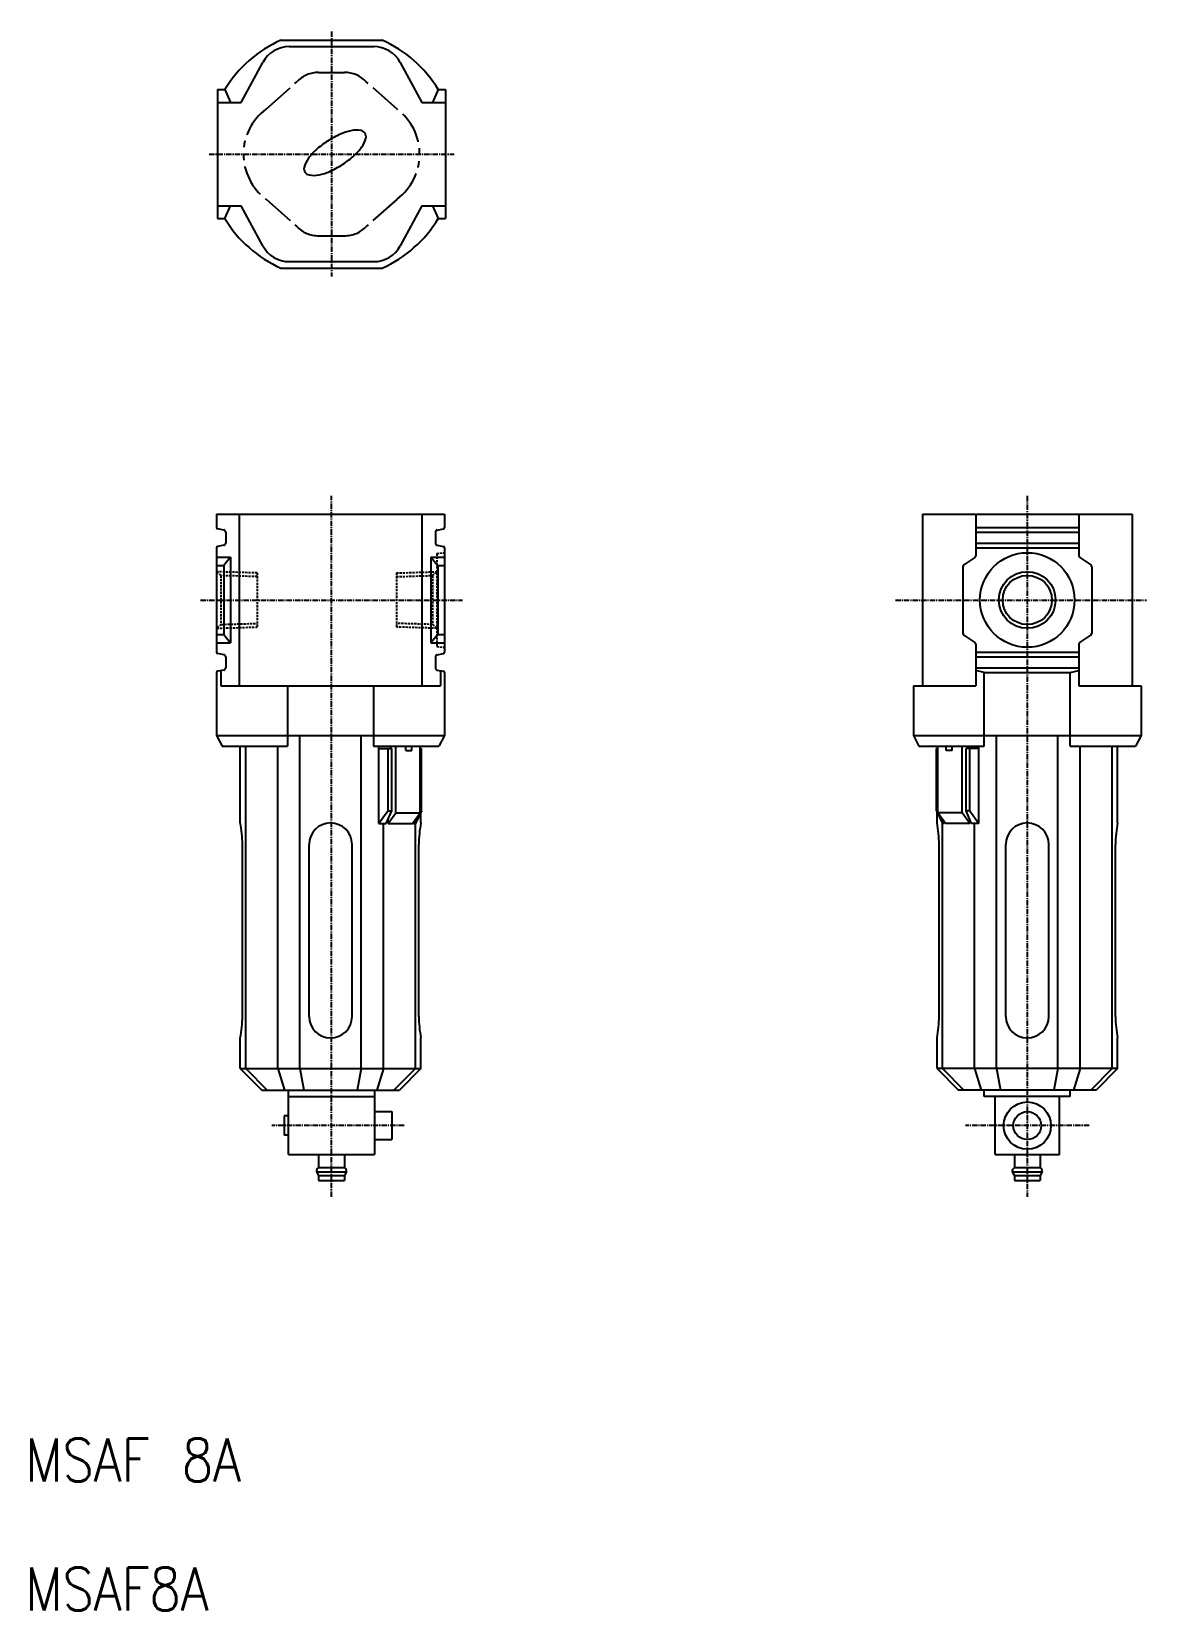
# Model space of a CAD drawing. Extents: x 1 to 261, y 0 to 367.
import ezdxf

# ---------------------------------------------------------------- set-up
doc = ezdxf.new("R2010")
doc.units = 0
for name, pattern in [('CENTER', [2, 1.25, -0.25, 0.25, -0.25]), ('DASHED', [0.75, 0.5, -0.25]), ('PHANTOM', [15, 7.5, -1.5, 1.5, -1.5, 1.5, -1.5])]:
    doc.linetypes.add(name, pattern=pattern)
doc.layers.get('0').update_dxf_attribs({"linetype": 'CONTINUOUS'})
doc.layers.add('CENTER', color=1, linetype='CENTER')
doc.styles.add('KANJI', font='TXT', dxfattribs={"bigfont": 'BIGFONT'})

msp = doc.modelspace()

# ---------------------------------------------------------------- linework, layer by layer
at = {"color": 7, "linetype": 'CONTINUOUS'}
for p, q in [((59.44, 365.2), (83, 365.2)), ((61.4, 363.7), (81.04, 363.7)), ((50.22, 350.7), (55.24, 360.02)), ((87.21, 360.02), (92.22, 350.7)), ((44.72, 353.7), (44.72, 323.7)), ((44.72, 353.7), (46.4, 353.7)), ((46.4, 353.7), (47.72, 350.7)), ((96.04, 353.7), (94.72, 350.7)), ((96.04, 353.7), (97.72, 353.7)), ((97.72, 353.7), (97.72, 323.7)), ((44.72, 350.7), (50.22, 350.7)), ((92.22, 350.7), (97.72, 350.7)), ((44.72, 326.7), (50.22, 326.7)), ((44.72, 323.7), (46.4, 323.7)), ((46.4, 323.7), (47.72, 326.7)), ((55.24, 317.38), (50.22, 326.7)), ((92.22, 326.7), (87.21, 317.38)), ((92.22, 326.7), (97.72, 326.7)), ((94.72, 326.7), (96.04, 323.7)), ((96.04, 323.7), (97.72, 323.7)), ((59.44, 312.2), (83, 312.2)), ((61.4, 313.7), (81.04, 313.7)), ((44.5, 255), (97.5, 255)), ((44.5, 255), (44.5, 251.85)), ((49.75, 255), (49.75, 215)), ((92.25, 255), (92.25, 215)), ((97.5, 255), (97.5, 251.85)), ((208.66, 255), (208.66, 215)), ((208.66, 255), (257.46, 255)), ((221.06, 255), (221.06, 245.27)), ((245.06, 255), (245.06, 245.27)), ((257.46, 255), (257.46, 215)), ((46.19, 251.28), (44.74, 251.55)), ((46.6, 250.79), (46.6, 248.21)), ((95.4, 250.79), (95.4, 248.21)), ((95.81, 251.28), (97.26, 251.55)), ((221.06, 251.85), (245.06, 251.85)), ((221.06, 250.79), (245.06, 250.79)), ((44.5, 247.15), (44.5, 222.85)), ((46.19, 247.72), (44.74, 247.45)), ((95.81, 247.72), (97.26, 247.45)), ((97.5, 247.15), (97.5, 222.85)), ((221.06, 248.21), (245.06, 248.21)), ((221.06, 247.15), (245.06, 247.15)), ((44.5, 245), (47.7, 245)), ((44.5, 243), (46.17, 243)), ((47.7, 245), (46.17, 243)), ((46.17, 243), (46.17, 227)), ((47.7, 245), (47.7, 225)), ((94.3, 245), (94.3, 225)), ((94.3, 245), (97.5, 245)), ((94.3, 245), (95.95, 243)), ((95.95, 243), (95.95, 227)), ((95.95, 243), (97.5, 243)), ((218.06, 242.73), (218.06, 227.27)), ((220.84, 244.85), (218.28, 243.15)), ((245.28, 244.85), (247.84, 243.15)), ((248.06, 242.73), (248.06, 227.27)), ((44.5, 227), (46.17, 227)), ((44.5, 225), (47.7, 225)), ((46.17, 227), (47.7, 225)), ((95.95, 227), (94.3, 225)), ((94.3, 225), (97.5, 225)), ((95.95, 227), (97.5, 227)), ((218.28, 226.85), (220.84, 225.15)), ((221.06, 224.73), (221.06, 215)), ((245.06, 224.73), (245.06, 215)), ((245.28, 225.15), (247.84, 226.85)), ((46.19, 222.28), (44.74, 222.55)), ((46.6, 221.79), (46.6, 219.21)), ((95.4, 221.79), (95.4, 219.21)), ((95.81, 222.28), (97.26, 222.55)), ((221.06, 222.85), (245.06, 222.85)), ((221.06, 221.79), (245.06, 221.79)), ((44.5, 218.15), (44.5, 203.5)), ((46.19, 218.72), (44.74, 218.45)), ((45.47, 218.58), (45.47, 215)), ((95.81, 218.72), (97.26, 218.45)), ((96.53, 218.58), (96.53, 215)), ((97.5, 218.15), (97.5, 203.5)), ((221.06, 219.21), (245.06, 219.21)), ((223.06, 218.15), (221.06, 218.58)), ((223.06, 201), (223.06, 218.15)), ((223.06, 218.15), (243.06, 218.15)), ((243.06, 218.15), (245.06, 218.58)), ((243.06, 201), (243.06, 218.15)), ((45.47, 215), (96.53, 215)), ((61, 215), (61, 201)), ((81, 215), (81, 201)), ((206.56, 215), (221.06, 215)), ((206.56, 215), (206.56, 203.5)), ((245.06, 215), (259.56, 215)), ((259.56, 215), (259.56, 203.5)), ((44.5, 203.5), (97.5, 203.5)), ((44.5, 203.5), (45.8, 201)), ((63.86, 126), (63.86, 203.5)), ((78.14, 126), (78.14, 203.5)), ((97.5, 203.5), (96.2, 201)), ((206.56, 203.5), (259.56, 203.5)), ((206.56, 203.5), (207.86, 201)), ((225.93, 126), (225.93, 203.5)), ((240.2, 126), (240.2, 203.5)), ((259.56, 203.5), (258.26, 201)), ((45.8, 201), (61, 201)), ((50, 183.14), (50, 201)), ((51.25, 126), (51.25, 201)), ((58.73, 126), (58.73, 201)), ((81, 201), (96.2, 201)), ((82.26, 183), (82.26, 201)), ((82.26, 200.5), (85.21, 200.5)), ((84.36, 186), (84.36, 200.5)), ((84.94, 201), (84.94, 200.49)), ((85.21, 186), (85.21, 200.5)), ((86.16, 185.5), (86.16, 201)), ((88.49, 200), (88.49, 201)), ((88.49, 200), (89.9, 200)), ((89.9, 200), (89.9, 201)), ((91.82, 185.5), (91.82, 201)), ((91.82, 200.5), (92.13, 200.5)), ((92.13, 186), (92.13, 200.5)), ((207.86, 201), (223.06, 201)), ((211.93, 186), (211.93, 200.5)), ((212.25, 200.5), (211.93, 200.5)), ((212.25, 185.5), (212.25, 201)), ((214.16, 200), (214.16, 201)), ((215.58, 200), (214.16, 200)), ((215.58, 200), (215.58, 201)), ((217.9, 185.5), (217.9, 201)), ((218.86, 186), (218.86, 200.5)), ((221.8, 200.5), (218.86, 200.5)), ((219.13, 201), (219.13, 200.49)), ((219.71, 186), (219.71, 200.5)), ((221.8, 183), (221.8, 201)), ((243.06, 201), (258.26, 201)), ((245.33, 126), (245.33, 201)), ((252.81, 126), (252.81, 201)), ((254.06, 183.14), (254.06, 201)), ((84.36, 186), (82.26, 183)), ((83.95, 183), (85.21, 186)), ((84.36, 186), (85.21, 186)), ((84.36, 183), (86.16, 185.5)), ((84.36, 183), (84.36, 183.97)), ((86.16, 185.5), (91.82, 185.5)), ((90.02, 183), (91.82, 185.5)), ((90.31, 183), (90.72, 183.97)), ((92.13, 186), (90.75, 183)), ((91.82, 186), (92.13, 186)), ((92.13, 186), (92, 185.71)), ((92, 183.14), (92, 185.71)), ((211.93, 186), (213.31, 183)), ((212.25, 186), (211.93, 186)), ((212.06, 183.14), (212.06, 185.71)), ((217.9, 185.5), (212.25, 185.5)), ((214.04, 183), (212.25, 185.5)), ((213.75, 183), (213.34, 183.97)), ((219.71, 183), (217.9, 185.5)), ((220.11, 183), (218.86, 186)), ((219.71, 186), (218.86, 186)), ((219.71, 186), (221.8, 183)), ((219.71, 183), (219.71, 183.97)), ((82.26, 183), (83.95, 183)), ((83.27, 126), (83.27, 183)), ((84.36, 183), (90.02, 183)), ((90.31, 183), (90.75, 183)), ((90.75, 126), (90.75, 183)), ((213.31, 126), (213.31, 183)), ((213.75, 183), (213.31, 183)), ((219.71, 183), (214.04, 183)), ((221.8, 183), (220.11, 183)), ((220.79, 126), (220.79, 183)), ((50.5, 138.14), (50.5, 178.14)), ((66, 138.14), (66, 178.14)), ((76, 138.14), (76, 178.14)), ((91.5, 138.14), (91.5, 178.14)), ((212.56, 138.14), (212.56, 178.14)), ((228.06, 138.14), (228.06, 178.14)), ((238.06, 138.14), (238.06, 178.14)), ((253.56, 138.14), (253.56, 178.14)), ((50, 126), (50, 133.14)), ((92, 126), (92, 133.14)), ((212.06, 126), (212.06, 133.14)), ((254.06, 126), (254.06, 133.14)), ((50, 126), (92, 126)), ((50, 126), (55, 121)), ((51.25, 126), (56.25, 121)), ((58.73, 126), (60.25, 121)), ((63.86, 126), (64.8, 121)), ((78.14, 126), (77.2, 121)), ((83.27, 126), (81.75, 121)), ((90.75, 126), (85.75, 121)), ((92, 126), (87, 121)), ((212.06, 126), (217.06, 121)), ((254.06, 126), (212.06, 126)), ((213.31, 126), (218.31, 121)), ((220.79, 126), (222.32, 121)), ((225.93, 126), (226.86, 121)), ((240.2, 126), (239.26, 121)), ((245.33, 126), (243.81, 121)), ((252.81, 126), (247.81, 121)), ((254.06, 126), (249.06, 121)), ((55, 121), (87, 121)), ((61.22, 106), (61.22, 121)), ((61.22, 119.5), (81.22, 119.5)), ((81.22, 121), (81.22, 106)), ((249.06, 121), (217.06, 121)), ((223.06, 119.5), (223.06, 121)), ((243.06, 119.5), (223.06, 119.5)), ((225.56, 106), (225.56, 119.5)), ((240.56, 106), (240.56, 119.5)), ((243.06, 119.5), (243.06, 121)), ((60.22, 115), (60.22, 110.5)), ((61.22, 115), (60.22, 115)), ((81.22, 116), (85.22, 116)), ((85.22, 116), (85.22, 109.5)), ((61.22, 110.5), (60.22, 110.5)), ((81.22, 109.5), (85.22, 109.5)), ((61.22, 106), (81.22, 106)), ((68.22, 106), (68.22, 103)), ((68.22, 103), (74.22, 103)), ((74.22, 106), (74.22, 103)), ((225.56, 106), (240.56, 106)), ((230.06, 106), (230.06, 103)), ((230.06, 103), (236.06, 103)), ((236.06, 106), (236.06, 103)), ((67.72, 102.26), (67.72, 102)), ((67.72, 102), (74.72, 102)), ((67.72, 102), (68.22, 101.13)), ((68.22, 101.13), (74.22, 101.13)), ((68.22, 101.13), (68.22, 100)), ((68.22, 100), (74.22, 100)), ((74.72, 102), (74.22, 101.13)), ((74.22, 101.13), (74.22, 100)), ((229.56, 102.26), (229.56, 102)), ((229.56, 102), (230.06, 101.13)), ((229.56, 102), (236.56, 102)), ((230.06, 101.13), (230.06, 100)), ((230.06, 101.13), (236.06, 101.13)), ((230.06, 100), (236.06, 100)), ((236.56, 102), (236.06, 101.13)), ((236.06, 101.13), (236.06, 100))]:
    msp.add_line(p, q, dxfattribs=at)
at = {"color": 3, "linetype": 'PHANTOM'}
for p, q in [((68.22, 357.7), (74.22, 357.7)), ((55.98, 349.14), (63.13, 355.51)), ((86.47, 349.14), (79.31, 355.51)), ((55.98, 328.26), (63.13, 321.9)), ((86.47, 328.26), (79.31, 321.9)), ((68.22, 319.7), (74.22, 319.7))]:
    msp.add_line(p, q, dxfattribs=at)
at = {"color": 3, "linetype": 'DASHED'}
for p, q in [((95.7, 245.8), (97.5, 246)), ((95.7, 245.8), (95.7, 224.2)), ((45.5, 240.69), (44.5, 241.58)), ((53.9, 241.28), (44.5, 241.58)), ((45.5, 240.69), (45.5, 229.31)), ((53.9, 240.43), (45.5, 240.69)), ((53.9, 241.28), (53.9, 228.72)), ((86.3, 241.28), (95.7, 241.58)), ((86.3, 241.28), (86.3, 228.72)), ((86.3, 240.43), (94.7, 240.69)), ((94.7, 240.69), (95.7, 241.58)), ((94.7, 240.69), (94.7, 229.31)), ((45.5, 229.31), (44.5, 228.42)), ((44.5, 228.42), (53.9, 228.72)), ((45.5, 229.31), (53.9, 229.57)), ((94.7, 229.31), (86.3, 229.57)), ((95.7, 228.42), (86.3, 228.72)), ((94.7, 229.31), (95.7, 228.42)), ((95.7, 224.2), (97.5, 224))]:
    msp.add_line(p, q, dxfattribs=at)
at = {"color": 7, "linetype": 'CONTINUOUS'}
for centre, radius in [((233.06, 235), 11), ((233.06, 235), 5.72), ((233.06, 112.75), 5.5), ((233.06, 112.75), 3.25)]:
    msp.add_circle(centre, radius, dxfattribs=at)
at = {"color": 3, "linetype": 'CONTINUOUS'}
msp.add_circle((233.06, 235), 6.58, dxfattribs=at)
at = {"color": 7, "linetype": 'CONTINUOUS'}
for centre, radius, start, end in [((71.22, 338.7), 29, 113.9651, 148.8526), ((61.4, 356.7), 7, 90, 151.6992), ((81.04, 356.7), 7, 28.3008, 90), ((71.22, 338.7), 29, 31.1474, 66.0349), ((81.92, 323.78), 21.39, 122.9726, 132.115), ((81.92, 323.78), 21.39, 113.8302, 122.9726), ((78.22, 332.15), 12.25, 101.74, 113.8302), ((76.99, 338.09), 6.19, 79.8053, 101.74), ((77.83, 342.78), 1.42, 32.9726, 79.8053), ((73.2, 343.92), 6.19, 324.2051, 346.1399), ((77.83, 342.78), 1.42, 346.1399, 32.9726), ((75.79, 330.56), 12.25, 132.115, 144.2051), ((62.15, 354.25), 21.39, 302.9726, 312.115), ((68.28, 347.47), 12.25, 312.115, 324.2051), ((66.23, 335.26), 1.42, 166.1399, 212.9726), ((70.86, 334.11), 6.19, 144.2051, 166.1399), ((66.23, 335.26), 1.42, 212.9726, 259.8053), ((65.84, 345.89), 12.25, 281.74, 293.8302), ((62.15, 354.25), 21.39, 293.8302, 302.9726), ((67.08, 339.95), 6.19, 259.8053, 281.74), ((71.22, 338.7), 29, 211.1474, 246.0349), ((71.22, 338.7), 29, 293.9651, 328.8526), ((61.4, 320.7), 7, 208.3008, 270), ((81.04, 320.7), 7, 270, 331.6992), ((44.8, 251.85), 0.3, 180, 259.2157), ((46.1, 250.79), 0.5, 0, 79.2157), ((95.9, 250.79), 0.5, 100.7843, 180), ((97.2, 251.85), 0.3, 280.7843, 0), ((44.8, 247.15), 0.3, 100.7843, 180), ((46.1, 248.21), 0.5, 280.7843, 0), ((95.9, 248.21), 0.5, 180, 259.2157), ((97.2, 247.15), 0.3, 0, 79.2157), ((218.56, 242.73), 0.5, 123.6901, 180), ((220.56, 245.27), 0.5, 303.6901, 0), ((245.56, 245.27), 0.5, 180, 236.3099), ((247.56, 242.73), 0.5, 0, 56.3099), ((218.56, 227.27), 0.5, 180, 236.3099), ((220.56, 224.73), 0.5, 0, 56.3099), ((245.56, 224.73), 0.5, 123.6901, 180), ((247.56, 227.27), 0.5, 303.6901, 0), ((44.8, 222.85), 0.3, 180, 259.2157), ((46.1, 221.79), 0.5, 0, 79.2157), ((95.9, 221.79), 0.5, 100.7843, 180), ((97.2, 222.85), 0.3, 280.7843, 0), ((44.8, 218.15), 0.3, 100.7843, 180), ((46.1, 219.21), 0.5, 280.7843, 0), ((95.9, 219.21), 0.5, 180, 259.2157), ((97.2, 218.15), 0.3, 0, 79.2157), ((20.5, 177.67), 30, 0.9065, 10.5147), ((71, 178.14), 5, 0, 180), ((121.5, 177.67), 30, 169.4853, 179.0935), ((182.57, 177.67), 30, 0.9065, 10.5147), ((233.06, 178.14), 5, 0, 180), ((283.56, 177.67), 30, 169.4853, 179.0935), ((20.5, 138.62), 30, 349.4853, 359.0935), ((71, 138.14), 5, 180, 0), ((121.5, 138.62), 30, 180.9065, 190.5147), ((182.57, 138.62), 30, 349.4853, 359.0935), ((233.06, 138.14), 5, 180, 0), ((283.56, 138.62), 30, 180.9065, 190.5147), ((68.71, 102.13), 1, 119.4471, 187.4228), ((73.73, 102.13), 1, 352.5772, 60.5529), ((230.55, 102.13), 1, 119.4471, 187.4228), ((235.57, 102.13), 1, 352.5772, 60.5529)]:
    msp.add_arc(centre, radius, start, end, dxfattribs=at)
at = {"color": 3, "linetype": 'PHANTOM'}
for centre, radius, start, end in [((68.22, 350.7), 7, 90, 136.6553), ((74.22, 350.7), 7, 43.3447, 90), ((63.72, 338.7), 13, 126.5694, 233.4306), ((78.72, 338.7), 13, 306.5694, 53.4306), ((68.22, 326.7), 7, 223.3447, 270), ((74.22, 326.7), 7, 270, 316.6553)]:
    msp.add_arc(centre, radius, start, end, dxfattribs=at)
at = {"layer": 'CENTER', "color": 1, "linetype": 'CENTER'}
for p, q in [((71.22, 367.2), (71.22, 310.2)), ((42.72, 338.7), (99.72, 338.7)), ((71.22, 96.19), (71.22, 259.19)), ((233.06, 259.19), (233.06, 96.19)), ((40.77, 235), (101.67, 235)), ((202.37, 235), (260.77, 235)), ((88.08, 112.75), (57.37, 112.75)), ((247.45, 112.75), (218.67, 112.75))]:
    msp.add_line(p, q, dxfattribs=at)

# ---------------------------------------------------------------- texts
at = {"color": 7, "linetype": 'DASHED', "style": 'KANJI', "width": 0.843262}
for s, p in [('MSAF 8A', (0, 30)), ('MSAF8A', (0, 0))]:
    msp.add_text(s, height=10, dxfattribs=at).set_placement(p)

doc.saveas('drawing.dxf')
